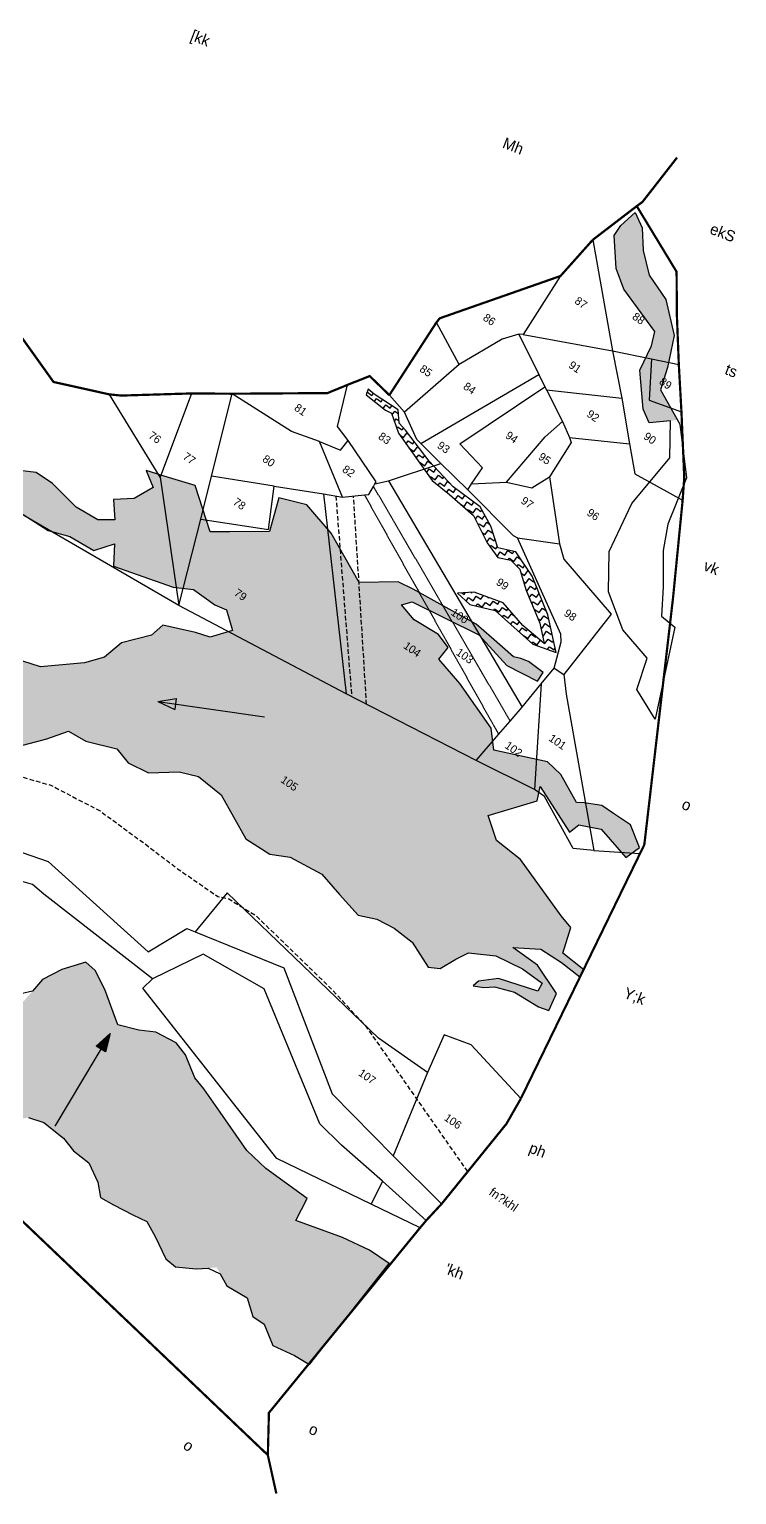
# Model space of a CAD drawing. Header units: metres. Extents: x 282143 to 284552, y 2020817 to 2023135.
# Drawn here: x 283685 to 284481, y 2020905 to 2022557 of the extents above; entities that cross this region are included whole.
import ezdxf
from ezdxf.enums import TextEntityAlignment as Align

# ---------------------------------------------------------------- set-up
doc = ezdxf.new("R2010")
doc.units = ezdxf.units.M
doc.header["$MEASUREMENT"] = 0
for name, pattern in [('DASHDOT', [1, 0.5, -0.25, 0, -0.25]), ('DASHED', [0.75, 0.5, -0.25]), ('DIVIDE', [1.25, 0.5, -0.25, 0, -0.25, 0, -0.25])]:
    doc.linetypes.add(name, pattern=pattern)
for name, color, linetype in [('LINE_CARTTRACK', 2, 'DASHED'), ('LINE_FOOTPATH', 1, 'DASHED'), ('POLY_HATCH', 12, 'Continuous'), ('POLY_PARCEL', 6, 'Continuous'), ('POLY_SUBPARCEL', 6, 'DASHED'), ('POLY_WATER', 4, 'Continuous'), ('SYM_ARROW', 1, 'Continuous'), ('TEXT_MAPOUT', 7, 'Continuous'), ('TEXT_PARCEL', 7, 'Continuous'), ('V_BOUND_LINE', 7, 'Continuous'), ('V_BOUND_STREM_LINE', 7, 'DASHDOT'), ('V_DIVIDE_LINE', 7, 'DIVIDE')]:
    doc.layers.add(name, color=color, linetype=linetype)
doc.styles.add('TEXT_MAP', font='', dxfattribs={"height": 2.5})
doc.styles.get('TEXT_MAP').set_extended_font_data('Kruti Dev 050')
pattern_1 = [(322.30865, (281275.7933, 2021784.0457), (8.749688, 1.122203), [6.237643, -6.237643]), (52.30865, (281280.729, 2021780.232), (-1.122203, 8.749688), [6.237643, -6.237643])]

# ---------------------------------------------------------------- blocks, each defined once
blk = doc.blocks.new('ARROWASPECT')
h = blk.add_hatch(color=256)
h.paths.add_polyline_path([(2.85, -2.85), (3.72, -1.98), (0, 0)])
h.paths.add_polyline_path([(0, 0), (1.98, -3.72), (2.85, -2.85)])
for points in [[(0, 0), (17.15, -17.15)], [(0, 0), (1.98, -3.72)], [(0, 0), (3.72, -1.98)], [(3.72, -1.98), (1.98, -3.72)]]:
    blk.add_lwpolyline(points)
blk = doc.blocks.new('5646323')
at = {"layer": 'POLY_HATCH'}
h = blk.add_hatch(dxfattribs=at)
h.set_pattern_fill('ZIGZAG', color=256, scale=49.901141, angle=-37.6914, style=0)
h.set_pattern_definition(pattern_1)
h.paths.add_polyline_path([(284402.9, 2022116.1), (284412.1, 2022151.6), (284404.8, 2022192.5), (284387.4, 2022220.6), (284382.4, 2022248.8), (284382.6, 2022274.2), (284375.5, 2022291.8), (284358.7, 2022278), (284350.5, 2022267.3), (284351.1, 2022230.3), (284358.3, 2022206.5), (284390.8, 2022157.1), (284385.9, 2022141.4), (284371.5, 2022114.8), (284373, 2022071), (284379.1, 2022055.3), (284411, 2022056.7), (284393.7, 2022091.5)])
h.paths.add_polyline_path([(283320.3, 2021748.2), (283288.1, 2021733.7), (283260.2, 2021699.6), (283261.2, 2021684.3), (283291, 2021716.4), (283328.2, 2021731.2), (283374, 2021725.6), (283426, 2021703.2), (283432.7, 2021716.2), (283414.2, 2021722.5), (283356.8, 2021747.5)])
h.paths.add_polyline_path([(283416.3, 2021773), (283435.1, 2021754.5), (283452.6, 2021741.7), (283470, 2021748.5), (283460.5, 2021761.5), (283444.8, 2021763.1), (283414.9, 2021794.3), (283391.4, 2021818.2), (283366.1, 2021840.9), (283356.8, 2021831.9), (283364.3, 2021819.7), (283384.1, 2021807.7), (283403.7, 2021789.3)])
h.paths.add_polyline_path([(283465.3, 2021731.7), (283458.5, 2021720.3), (283479.9, 2021713.5), (283485.8, 2021724.2)])
h = blk.add_hatch(dxfattribs=at)
h.set_pattern_fill('ZIGZAG', color=256, scale=49.901141, angle=-37.6914, style=0)
h.set_pattern_definition(pattern_1)
h.paths.add_polyline_path([(284184.8, 2021970.8), (284155.8, 2021994.8), (284130.1, 2022025.2), (284105.4, 2022061.2), (284098.9, 2022069.4), (284098.4, 2022084.4), (284072.7, 2022103.4), (284066, 2022109.4), (284063.7, 2022103.1), (284084.2, 2022084.9), (284091, 2022081.2), (284097.6, 2022058.4), (284110.2, 2022038.1), (284132.5, 2022003.2), (284151, 2021986.5), (284176.9, 2021961.6), (284190.5, 2021930.1), (284201.4, 2021912.9), (284215.9, 2021909.2), (284225.4, 2021898.6), (284231.1, 2021875.7), (284244.7, 2021837), (284248.6, 2021813.8), (284225.8, 2021835.5), (284205.1, 2021861.9), (284172.9, 2021875.5), (284154.2, 2021875.4), (284167.3, 2021862.1), (284195.7, 2021853.9), (284235.8, 2021814), (284261.4, 2021803.3), (284254.1, 2021846), (284238.8, 2021890), (284222, 2021918.3), (284202.2, 2021924), (284195.4, 2021948.6)])
h = blk.add_hatch(dxfattribs=at)
h.set_pattern_fill('ZIGZAG', color=256, scale=49.901141, angle=-37.6914, style=0)
h.set_pattern_definition(pattern_1)
h.paths.add_polyline_path([(284151.8, 2021774), (284129.5, 2021802.6), (284140.6, 2021814.9), (284130.5, 2021830.2), (284104.1, 2021848.2), (284090.9, 2021865.6), (284102.9, 2021868.5), (284175.9, 2021827.3), (284205.5, 2021791.6), (284239, 2021772.2), (284245.7, 2021781.5), (284229.7, 2021794.6), (284221.4, 2021798.5), (284213.4, 2021800.7), (284190, 2021823.6), (284173.4, 2021839.7), (284104.7, 2021882.3), (284088.5, 2021891.6), (284044.6, 2021893.2), (284016.2, 2021949.9), (283990.5, 2021983.4), (283959.7, 2021992.7), (283947.2, 2021955.6), (283902.8, 2021957.6), (283880.9, 2021958.5), (283866.8, 2022011.3), (283837.2, 2022022), (283812.8, 2022031.2), (283819.5, 2022011.6), (283797.7, 2022000.2), (283774.5, 2022000.4), (283774.7, 2021977.6), (283755.6, 2021978.4), (283732.2, 2021994.1), (283706.9, 2022021.8), (283689.2, 2022035.4), (283661.3, 2022040), (283649.6, 2022056.3), (283628.5, 2022068.6), (283622.3, 2022063.7), (283603.7, 2022081.3), (283572, 2022090.5), (283572.1, 2022079.1), (283582.4, 2022055.9), (283590.3, 2022050.5), (283608.7, 2022046), (283634.8, 2022029.8), (283645, 2022017.9), (283658.4, 2022009.2), (283669.7, 2022010.2), (283672.4, 2021988.7), (283699.5, 2021969.4), (283723.2, 2021961.5), (283749.5, 2021944.4), (283772.9, 2021950.6), (283770.6, 2021925.8), (283836, 2021898.6), (283858.8, 2021894.7), (283881.6, 2021876.3), (283894.7, 2021870.2), (283899.9, 2021846.8), (283874.8, 2021840.4), (283858.6, 2021846.5), (283822.2, 2021856.8), (283809.1, 2021846.1), (283774.9, 2021839.4), (283755, 2021824.1), (283732.5, 2021819), (283682.7, 2021817.2), (283663.2, 2021824.5), (283642.2, 2021846.4), (283626.8, 2021859.9), (283618, 2021882.9), (283593.8, 2021897.5), (283569.1, 2021902.1), (283555.7, 2021903.6), (283538.4, 2021917.8), (283504, 2021930.6), (283479.4, 2021934.3), (283448.7, 2021943.6), (283420.2, 2021952.7), (283385, 2021961.3), (283386.4, 2021946.5), (283427.8, 2021936.3), (283458.1, 2021926.6), (283477.2, 2021902.2), (283500.6, 2021879.3), (283518.6, 2021859.7), (283547.6, 2021860.7), (283569.7, 2021851.7), (283599, 2021835.4), (283615, 2021817.5), (283606.8, 2021803.7), (283581, 2021816.3), (283540.6, 2021833.9), (283506.8, 2021838.2), (283484.1, 2021838), (283479.8, 2021832.5), (283496.2, 2021814.1), (283470.6, 2021818.6), (283441.1, 2021818), (283418.3, 2021833.2), (283406.1, 2021857.1), (283405.1, 2021899.3), (283392.8, 2021893.2), (283396.8, 2021866), (283410.3, 2021820.8), (283422.3, 2021805.1), (283455.2, 2021803.8), (283477.3, 2021802.1), (283500, 2021791.8), (283501.9, 2021770.2), (283513.9, 2021767.8), (283535.3, 2021774.6), (283569.4, 2021781.2), (283594.1, 2021773.5), (283622, 2021751.1), (283641.3, 2021732.2), (283652.8, 2021729), (283685.6, 2021735.9), (283710.6, 2021743.2), (283729.4, 2021731), (283763.5, 2021720.8), (283775.6, 2021704.2), (283797.7, 2021692), (283831.9, 2021691.4), (283853.6, 2021685.1), (283877.8, 2021663.1), (283903, 2021612.2), (283929, 2021593.7), (283951.4, 2021589.3), (283986, 2021568.3), (284004.4, 2021544.5), (284024.3, 2021520.2), (284045, 2021514.7), (284063.8, 2021503.4), (284083.2, 2021486.8), (284099.6, 2021458), (284113.1, 2021455.6), (284131, 2021465.2), (284145.6, 2021471.6), (284176.3, 2021466.4), (284205.2, 2021450.6), (284226.5, 2021433.3), (284221.3, 2021424.4), (284177.8, 2021441.2), (284155.3, 2021439.2), (284149.1, 2021434.3), (284160.8, 2021431.7), (284173, 2021431.9), (284194.9, 2021424.7), (284220.8, 2021407.1), (284232.4, 2021402.2), (284241.8, 2021420.7), (284222.1, 2021453.7), (284195.7, 2021474.8), (284227.1, 2021471.6), (284249.2, 2021455.3), (284269.1, 2021438.3), (284274.1, 2021445.7), (284251.5, 2021465.6), (284262, 2021493.8), (284251.6, 2021507.5), (284209.5, 2021573), (284183.6, 2021595.9), (284175.8, 2021624.5), (284231.4, 2021638), (284235.7, 2021654), (284265.7, 2021601), (284276.6, 2021608.7), (284301.5, 2021602.4), (284327.6, 2021569.3), (284343.5, 2021579.6), (284334.7, 2021605.7), (284316.1, 2021619.3), (284303.5, 2021629), (284283.9, 2021632.9), (284275.6, 2021633.6), (284259.6, 2021666.2), (284245.4, 2021681.2), (284186, 2021697.2), (284184.2, 2021722)])
h = blk.add_hatch(dxfattribs=at)
h.set_pattern_fill('ZIGZAG', color=256, scale=49.901141, angle=-37.6914, style=0)
h.set_pattern_definition(pattern_1)
h.paths.add_polyline_path([(283754.4, 2021197.5), (283769.6, 2021189), (283778.2, 2021171.9), (283788.8, 2021146), (283799.1, 2021136.4), (283822.3, 2021133), (283845.2, 2021133.5), (283855.5, 2021112.2), (283877.6, 2021097.5), (283883, 2021076.4), (283895.1, 2021067), (283903.7, 2021042.7), (283927.2, 2021030.2), (283943.6, 2021019.1), (284038.8, 2021127.7), (284017.6, 2021144.1), (283987.8, 2021159.8), (283936.8, 2021181.5), (283950.6, 2021205.6), (283905.9, 2021241.7), (283885.9, 2021262.8), (283858.3, 2021307.5), (283841.2, 2021334.4), (283831.8, 2021347.3), (283822.5, 2021373.8), (283813, 2021387.6), (283790.8, 2021400.7), (283771.7, 2021404.2), (283748.5, 2021411.2), (283736, 2021451.5), (283726.4, 2021473.4), (283716.4, 2021483.5), (283689.1, 2021476.4), (283666.8, 2021466.3), (283644, 2021442.7), (283637.9, 2021468.5), (283630.9, 2021483.5), (283617.1, 2021499), (283604.2, 2021528.3), (283586, 2021546.4), (283566.1, 2021556.2), (283546.4, 2021564.1), (283540.5, 2021571.1), (283510, 2021583.2), (283496.5, 2021581.5), (283476.4, 2021582.6), (283463, 2021584.1), (283440.9, 2021582.6), (283431.8, 2021571.9), (283426.7, 2021565.3), (283399.6, 2021567.8), (283373.9, 2021565.8), (283357.1, 2021561.9), (283335.4, 2021565), (283322.6, 2021572.5), (283308, 2021579.7), (283264.3, 2021565.9), (283220, 2021546.1), (283210.9, 2021537.6), (283343.1, 2021465.3), (283353.5, 2021469.4), (283383.3, 2021481.8), (283398.3, 2021460.6), (283407.2, 2021444), (283419.7, 2021435.1), (283427.4, 2021438.8), (283458.2, 2021429.6), (283483.6, 2021419.6), (283520, 2021402), (283536.1, 2021392), (283572.7, 2021365.3), (283595.6, 2021332.3), (283602.6, 2021313.2), (283622.6, 2021309.8), (283643.2, 2021312.5), (283660, 2021306), (283681, 2021287.3), (283691.5, 2021272.7), (283707.9, 2021258.4), (283717.2, 2021236), (283719, 2021218.5), (283733.3, 2021209.8)])
at = {"layer": 'LINE_CARTTRACK', "ltscale": 10, "flags": 128}
for points in [[(284023.7, 2021991.3), (284029.7, 2021765.5)], [(284046, 2021756), (284043.5, 2021990.4)]]:
    blk.add_lwpolyline(points, dxfattribs=at)
at = {"layer": 'LINE_FOOTPATH', "ltscale": 10, "flags": 128}
for points in [[(283400.2, 2021686.4), (283429.8, 2021697), (283478.4, 2021708.3), (283519, 2021711.9), (283539.4, 2021713), (283573.2, 2021713.3), (283617.7, 2021707.6), (283687.4, 2021683.8), (283741.2, 2021652), (283788.3, 2021613.6), (283824.6, 2021582.8), (283868, 2021549.3), (283880.2, 2021546.1), (283909.7, 2021525.5), (283988.4, 2021440.9), (284027.6, 2021393.8)], [(284132.1, 2021226.3), (284027.6, 2021393.8)]]:
    blk.add_lwpolyline(points, dxfattribs=at)
at = {"layer": 'POLY_HATCH'}
for points in [[(284368.3, 2021722.8), (284349.5, 2021756.8), (284362.9, 2021791.5), (284337.3, 2021824.7), (284323.5, 2021868.2), (284326.6, 2021913.3), (284354.9, 2021965.7), (284400.1, 2022014.7), (284403, 2022056.3), (284379.1, 2022055.3), (284373, 2022071), (284371.5, 2022114.8), (284385.9, 2022141.4), (284390.8, 2022157.1), (284358.3, 2022206.5), (284351.1, 2022230.3), (284350.5, 2022267.3), (284358.7, 2022278), (284375.5, 2022291.8), (284382.6, 2022274.2), (284382.4, 2022248.8), (284387.4, 2022220.6), (284404.8, 2022192.5), (284412.1, 2022151.6), (284402.9, 2022116.1), (284393.7, 2022091.5), (284413.2, 2022052.1), (284417.5, 2021991.5), (284393.9, 2021940.4), (284387.3, 2021911.4), (284385, 2021870.6), (284381.7, 2021837.9), (284395.7, 2021824.6), (284368.3, 2021722.8)], [(284261.4, 2021803.3), (284261.4, 2021803.3), (284254.1, 2021846), (284238.8, 2021890), (284222, 2021918.3), (284202.2, 2021924), (284195.4, 2021948.6), (284184.8, 2021970.8), (284155.8, 2021994.8), (284130.1, 2022025.2), (284105.4, 2022061.2), (284098.9, 2022069.4), (284098.4, 2022084.4), (284072.7, 2022103.4), (284066, 2022109.4), (284063.7, 2022103.1), (284084.2, 2022084.9), (284091, 2022081.2), (284097.6, 2022058.4), (284110.2, 2022038.1), (284132.5, 2022003.2), (284151, 2021986.5), (284176.9, 2021961.6), (284190.5, 2021930.1), (284201.4, 2021912.9), (284215.9, 2021909.2), (284225.4, 2021898.6), (284231.1, 2021875.7), (284244.7, 2021837), (284248.6, 2021813.8), (284225.8, 2021835.5), (284205.1, 2021861.9), (284172.9, 2021875.5), (284154.2, 2021875.4), (284167.3, 2021862.1), (284195.7, 2021853.9), (284235.8, 2021814), (284235.8, 2021814), (284261.4, 2021803.3)], [(284245.7, 2021781.5), (284229.7, 2021794.6), (284221.4, 2021798.5), (284213.4, 2021800.7), (284190, 2021823.6), (284173.4, 2021839.7), (284104.7, 2021882.3), (284088.5, 2021891.6), (284044.6, 2021893.2), (284016.2, 2021949.9), (283990.5, 2021983.4), (283959.7, 2021992.7), (283947.2, 2021955.6), (283902.8, 2021957.6), (283880.9, 2021958.5), (283866.8, 2022011.3), (283837.2, 2022022), (283812.8, 2022031.2), (283819.5, 2022011.6), (283797.7, 2022000.2), (283774.5, 2022000.4), (283774.7, 2021977.6), (283755.6, 2021978.4), (283732.2, 2021994.1), (283706.9, 2022021.8), (283689.2, 2022035.4), (283661.3, 2022040)], [(283672.4, 2021988.7), (283699.5, 2021969.4), (283723.2, 2021961.5), (283749.5, 2021944.4), (283772.9, 2021950.6), (283770.6, 2021925.8), (283836, 2021898.6), (283858.8, 2021894.7), (283881.6, 2021876.3), (283894.7, 2021870.2), (283899.9, 2021846.8), (283874.8, 2021840.4), (283858.6, 2021846.5), (283822.2, 2021856.8), (283809.1, 2021846.1), (283774.9, 2021839.4), (283755, 2021824.1), (283732.5, 2021819), (283682.7, 2021817.2), (283663.2, 2021824.5)], [(284184.2, 2021722), (284151.8, 2021774), (284129.5, 2021802.6), (284140.6, 2021814.9), (284130.5, 2021830.2), (284104.1, 2021848.2), (284090.9, 2021865.6), (284102.9, 2021868.5), (284175.9, 2021827.3), (284205.5, 2021791.6), (284239, 2021772.2), (284245.7, 2021781.5)], [(283652.8, 2021729), (283685.6, 2021735.9), (283710.6, 2021743.2), (283729.4, 2021731), (283763.5, 2021720.8), (283775.6, 2021704.2), (283797.7, 2021692), (283831.9, 2021691.4), (283853.6, 2021685.1), (283877.8, 2021663.1), (283903, 2021612.2), (283929, 2021593.7), (283951.4, 2021589.3), (283986, 2021568.3), (284004.4, 2021544.5), (284024.3, 2021520.2), (284045, 2021514.7), (284063.8, 2021503.4), (284083.2, 2021486.8), (284099.6, 2021458), (284113.1, 2021455.6), (284131, 2021465.2), (284145.6, 2021471.6), (284176.3, 2021466.4), (284205.2, 2021450.6), (284226.5, 2021433.3), (284221.3, 2021424.4), (284177.8, 2021441.2), (284155.3, 2021439.2), (284149.1, 2021434.3), (284160.8, 2021431.7), (284173, 2021431.9), (284194.9, 2021424.7), (284220.8, 2021407.1), (284232.4, 2021402.2), (284241.8, 2021420.7), (284222.1, 2021453.7), (284195.7, 2021474.8), (284227.1, 2021471.6), (284249.2, 2021455.3), (284269.1, 2021438.3), (284274.1, 2021445.7), (284251.5, 2021465.6), (284262, 2021493.8), (284251.6, 2021507.5), (284209.5, 2021573), (284183.6, 2021595.9), (284175.8, 2021624.5), (284231.4, 2021638), (284235.7, 2021654), (284265.7, 2021601), (284276.6, 2021608.7), (284301.5, 2021602.4), (284327.6, 2021569.3), (284343.5, 2021579.6), (284334.7, 2021605.7), (284316.1, 2021619.3), (284303.5, 2021629), (284283.9, 2021632.9), (284275.6, 2021633.6), (284259.6, 2021666.2), (284245.4, 2021681.2), (284186, 2021697.2), (284184.2, 2021722)], [(283643.2, 2021312.5), (283660, 2021306), (283681, 2021287.3), (283691.5, 2021272.7), (283707.9, 2021258.4), (283717.2, 2021236), (283719, 2021218.5), (283733.3, 2021209.8), (283754.4, 2021197.5), (283769.6, 2021189), (283778.2, 2021171.9), (283788.8, 2021146), (283799.1, 2021136.4), (283822.3, 2021133), (283835.5, 2021133.3), (283848.6, 2021126.3), (283855.5, 2021112.2), (283877.6, 2021097.5), (283883, 2021076.4), (283895.1, 2021067), (283903.7, 2021042.7), (283927.2, 2021030.2), (283943.6, 2021019.1), (284038.8, 2021127.7), (284017.6, 2021144.1), (283987.8, 2021159.8), (283936.8, 2021181.5), (283950.6, 2021205.6), (283905.9, 2021241.7), (283885.9, 2021262.8), (283858.3, 2021307.5), (283841.2, 2021334.4), (283831.8, 2021347.3), (283822.5, 2021373.8), (283813, 2021387.6), (283790.8, 2021400.7), (283771.7, 2021404.2), (283748.5, 2021411.2), (283736, 2021451.5), (283726.4, 2021473.4), (283716.4, 2021483.5), (283689.1, 2021476.4), (283666.8, 2021466.3), (283654.8, 2021453.8), (283641.8, 2021451.7)]]:
    blk.add_lwpolyline(points, dxfattribs=at)
at = {"layer": 'POLY_PARCEL'}
for points in [[(284326.4, 2022263.6), (284342.1, 2022138.1)], [(284288.2, 2022225), (284243.1, 2022161.4)], [(284169.5, 2022131.6), (284146.4, 2022180.1)], [(284238.1, 2022162.1), (284219.1, 2022157.4), (284169.5, 2022131.6)], [(284243.1, 2022161.4), (284238.1, 2022162.1)], [(284238.1, 2022162.1), (284258.2, 2022115.7)], [(284243.1, 2022161.4), (284342.1, 2022138.1)], [(284169.5, 2022131.6), (284105.5, 2022081.3)], [(284342.1, 2022138.1), (284385.5, 2022127)], [(284342.1, 2022138.1), (284349.7, 2022084.4)], [(284385.5, 2022127), (284380.2, 2022080.7), (284415.8, 2022065.5)], [(284385.5, 2022127), (284415.6, 2022118.8)], [(283828, 2022022.6), (283775.9, 2022118.5)], [(283868, 2022114.8), (283828, 2022022.6)], [(283885.5, 2022021), (283913.5, 2022112.1)], [(284008.5, 2022053.3), (283977.9, 2022066.3), (283913.5, 2022112.1)], [(284040.6, 2022052.8), (284029.7, 2022069.3), (284043.1, 2022115.3)], [(284122.1, 2022045.3), (284258.2, 2022115.7)], [(284258.2, 2022115.7), (284264.3, 2022101.8)], [(284105.5, 2022081.3), (284089.5, 2022101.4)], [(284176.2, 2021997.1), (284189.5, 2022014.4), (284165.8, 2022042.8), (284264.3, 2022101.8)], [(284264.3, 2022101.8), (284265.9, 2022098.1)], [(284265.9, 2022098.1), (284349.7, 2022084.4)], [(284265.9, 2022098.1), (284282.1, 2022061.6)], [(284122.1, 2022045.3), (284117.8, 2022050.2), (284105.5, 2022081.3)], [(284349.7, 2022084.4), (284355.6, 2022033)], [(284215.7, 2021997), (284261.6, 2022045.5), (284282.1, 2022061.6)], [(284282.1, 2022061.6), (284289, 2022043.5)], [(284008.5, 2022053.3), (284031.7, 2022042.5), (284040.6, 2022052.8)], [(284030.9, 2021989.7), (284008.5, 2022053.3)], [(284068.2, 2022002.7), (284069.8, 2022005.1), (284040.6, 2022052.8)], [(284143, 2022021.6), (284122.1, 2022045.3)], [(283841.3, 2021877.7), (283591.6, 2022040.6)], [(284289, 2022043.5), (284290.6, 2022037.8), (284264.2, 2022000.5)], [(284289, 2022043.5), (284355.6, 2022033)], [(284355.6, 2022033), (284360, 2021998.8), (284412, 2021966.6)], [(283828, 2022022.6), (283841.3, 2021877.7)], [(283871.1, 2021973.3), (283885.5, 2022021)], [(283955.1, 2022006.2), (283885.5, 2022021)], [(284083.7, 2022005.5), (284143, 2022021.6)], [(284143, 2022021.6), (284171.8, 2021990.5)], [(283871.1, 2021973.3), (283946.4, 2021957.6), (283955.1, 2022006.2)], [(283955.1, 2022006.2), (284010.1, 2021994.5)], [(284010.1, 2021994.5), (284023.6, 2021769)], [(284010.1, 2021994.5), (284030.9, 2021989.7)], [(284055.8, 2021991), (284060.7, 2021991.3), (284066.4, 2022000)], [(284066.4, 2022000), (284068.2, 2022002.7)], [(284068.2, 2022002.7), (284083.7, 2022005.5)], [(284083.7, 2022005.5), (284220, 2021743.8)], [(284171.8, 2021990.5), (284176.2, 2021997.1)], [(284176.2, 2021997.1), (284215.7, 2021997)], [(284215.7, 2021997), (284243.8, 2021989.3), (284264.2, 2022000.5)], [(284264.2, 2022000.5), (284271.3, 2021924.6)], [(284030.9, 2021989.7), (284055.8, 2021991)], [(284171.8, 2021990.5), (284220, 2021936.9)], [(283841.3, 2021877.7), (283871.1, 2021973.3)], [(284220, 2021936.9), (284224.9, 2021934.1)], [(284224.9, 2021934.1), (284271.3, 2021924.6)], [(284258.2, 2021785.7), (284267.8, 2021814.7), (284267.8, 2021823.5), (284224.9, 2021934.1)], [(284271.3, 2021924.6), (284275.3, 2021907.5), (284325.4, 2021842.8), (284268.9, 2021778.2)], [(284023.6, 2021769), (283841.3, 2021877.7)], [(284242.8, 2021769), (284258.2, 2021785.7)], [(284258.2, 2021785.7), (284268.9, 2021778.2)], [(284165.6, 2021686.6), (284023.6, 2021769)], [(284220, 2021743.8), (284242.8, 2021769)], [(284242.8, 2021769), (284229, 2021650.8)], [(284268.9, 2021778.2), (284270.1, 2021755.9), (284292, 2021578.9)], [(284205.9, 2021729), (284220, 2021743.8)], [(284165.6, 2021686.6), (284192.2, 2021714.6)], [(284192.2, 2021714.6), (284205.9, 2021729)], [(284229, 2021650.8), (284165.6, 2021686.6)], [(284292, 2021578.9), (284269, 2021582.3), (284239.8, 2021642.4), (284229, 2021650.8)], [(284292, 2021578.9), (284343.6, 2021572.8)], [(284092.8, 2021339.7), (284039.8, 2021381.2), (283878.6, 2021552.7), (283840.8, 2021510.8)], [(284021.9, 2021195.5), (283919, 2021252.2), (283778.6, 2021450.8), (283790.1, 2021460.8)], [(284196, 2021305.3), (284143.2, 2021368.4), (284113.8, 2021381.1), (284092.8, 2021339.7)], [(284092.8, 2021339.7), (284049.6, 2021248.2)], [(284036.2, 2021220.4), (284021.9, 2021195.5)], [(284075.4, 2021166.1), (284021.9, 2021195.5)]]:
    blk.add_lwpolyline(points, dxfattribs=at)
at = {"layer": 'POLY_SUBPARCEL'}
for points in [[(284205.9, 2021729), (284066.4, 2022000)], [(284055.8, 2021991), (284192.2, 2021714.6)]]:
    blk.add_lwpolyline(points, dxfattribs=at)
at = {"layer": 'POLY_WATER'}
for points in [[(283475.3, 2021665.7), (283585.6, 2021636.8), (283680.1, 2021598.4), (283787, 2021491.2), (283831.6, 2021515.2), (283840.8, 2021510.8)], [(283790.1, 2021460.8), (283673.2, 2021562.1), (283661.3, 2021573.5), (283467.6, 2021639.8)], [(283840.8, 2021510.8), (283937.9, 2021465.6), (283984.6, 2021321.4), (284049.6, 2021248.2)], [(284036.2, 2021220.4), (283992.3, 2021263.2), (283969, 2021288.4), (283914.6, 2021443), (283848.5, 2021485.5), (283790.1, 2021460.8)], [(284049.6, 2021248.2), (284101, 2021191.7)], [(284082.7, 2021173.9), (284036.2, 2021220.4)]]:
    blk.add_lwpolyline(points, dxfattribs=at)
at = {"layer": 'V_BOUND_LINE', "const_width": 2.5}
for points in [[(284326.4, 2022263.6), (284377.7, 2022298.9), (284418.5, 2022223), (284416.3, 2022173.9), (284415.6, 2022118.8)], [(283576.6, 2022266.5), (283642.6, 2022247.5), (283714, 2022135.7), (283775.9, 2022118.5)], [(284288.2, 2022225), (284326.4, 2022263.6)], [(284146.4, 2022180.1), (284150.4, 2022184.6), (284288.2, 2022225)], [(284089.5, 2022101.4), (284146.4, 2022180.1)], [(283775.9, 2022118.5), (283789.1, 2022116.5), (283868, 2022114.8)], [(283868, 2022114.8), (283913.5, 2022112.1)], [(283913.5, 2022112.1), (284020.3, 2022107.3), (284043.1, 2022115.3)], [(284043.1, 2022115.3), (284068.6, 2022123.9), (284089.5, 2022101.4)], [(284415.6, 2022118.8), (284415.8, 2022065.5)], [(284415.8, 2022065.5), (284415.1, 2021991.6), (284412, 2021966.6)], [(284412, 2021966.6), (284395.6, 2021858), (284349, 2021582.6), (284343.6, 2021572.8)], [(284343.6, 2021572.8), (284196, 2021305.3)], [(284075.4, 2021166.1), (283895.3, 2020967.5), (283891.6, 2020920.1), (283581.4, 2021248.4), (283409.7, 2021428.3)], [(284196, 2021305.3), (284178.2, 2021277.6), (284101, 2021191.7)], [(284082.7, 2021173.9), (284075.4, 2021166.1)]]:
    blk.add_lwpolyline(points, dxfattribs=at)
at = {"layer": 'V_BOUND_STREM_LINE', "ltscale": 10, "const_width": 2.5, "flags": 128}
blk.add_lwpolyline([(284101, 2021191.7), (284082.7, 2021173.9)], dxfattribs=at)
at = {"layer": 'V_DIVIDE_LINE', "ltscale": 10, "const_width": 2.5, "flags": 128}
for points in [[(284377.7, 2022298.9), (284384.4, 2022303.3), (284425.7, 2022351)], [(283891.6, 2020920.1), (283898.9, 2020876.5)]]:
    blk.add_lwpolyline(points, dxfattribs=at)
at = {"layer": 'SYM_ARROW'}
for p, xscale, yscale, zscale, rotation in [((283812.1, 2021771.4), 4.990114110062433, 4.990114110062433, 4.990114110062433, 33.89413557916686), ((283739.4, 2021401.9), 4.990114110062434, 4.990114110062434, 4.990114110062434, 281.2833417960484)]:
    blk.add_blockref('ARROWASPECT', p, dxfattribs=dict(at, xscale=xscale, yscale=yscale, zscale=zscale, rotation=rotation))
at = {"layer": 'TEXT_MAPOUT', "style": 'TEXT_MAP'}
for s, height, rotation, p in [('[kk', 12.48, 335.6936, (283886.3, 2022511.4)), ('Mh', 12.48, 335.6936, (284229.7, 2022372.6)), ('ekS', 12.48, 335.6936, (284456.9, 2022264.3)), ('ts', 12.48, 335.6936, (284465.6, 2022105.9)), ('vk', 12.48, 335.6936, (284430.2, 2021887.2)), ('o', 12.5, 335.6936, (284391.9, 2021621.1)), ('Y;k', 12.48, 335.6936, (284315.8, 2021412.7)), ('ph', 12.48, 335.6936, (284200.7, 2021244.6)), ('fn?khl', 9.98, 322.3086, (284153.6, 2021199.8)), ("'kh", 12.48, 335.6936, (284099.5, 2021113.8)), ('o', 12.5, 335.6936, (283937.7, 2020942.4)), ('o', 12.5, 322.3086, (283795.9, 2020933.4))]:
    blk.add_text(s, height=height, rotation=rotation, dxfattribs=at).set_placement(p)
at = {"layer": 'TEXT_PARCEL', "style": 'TEXT_MAP'}
for s, p in [('87', (284309.7, 2022193.8)), ('86', (284206, 2022180.3)), ('88', (284373.3, 2022172.8)), ('85', (284132, 2022126.5)), ('91', (284299.2, 2022122.1)), ('84', (284179.9, 2022104.4)), ('81', (283989.3, 2022090.3)), ('89', (284399.7, 2022098.5)), ('76', (283824.4, 2022067.6)), ('92', (284316.6, 2022066.3)), ('77', (283861.7, 2022042.1)), ('83', (284081.8, 2022053.3)), ('93', (284147.3, 2022039.7)), ('94', (284224.2, 2022047)), ('90', (284379, 2022037.9)), ('80', (283950.6, 2022034.7)), ('95', (284259.9, 2022021.2)), ('82', (284039.5, 2022018.5)), ('78', (283915.3, 2021988.3)), ('97', (284237.8, 2021972.8)), ('96', (284311, 2021955.6)), ('79', (283911.2, 2021886.2)), ('99', (284205.3, 2021883)), ('100', (284155.5, 2021849.7)), ('98', (284279.5, 2021844.3)), ('104', (284100.4, 2021815.1)), ('103', (284158.9, 2021804.6)), ('102', (284208.2, 2021697.3)), ('101', (284257.8, 2021702.9)), ('105', (283955, 2021672)), ('107', (284025, 2021338.7)), ('106', (284118.5, 2021283.5))]:
    blk.add_text(s, height=8.98, rotation=322.3086, dxfattribs=at).set_placement(p, align=Align.MIDDLE)

msp = doc.modelspace()

# ---------------------------------------------------------------- block references
at = {"xscale": 1.003881218299772, "yscale": 1.003881218299772, "zscale": 1.003881218299772, "rotation": 2.973996408695903}
msp.add_blockref('5646323', (104601.6, -19867.7), dxfattribs=at)

doc.saveas('drawing.dxf')
